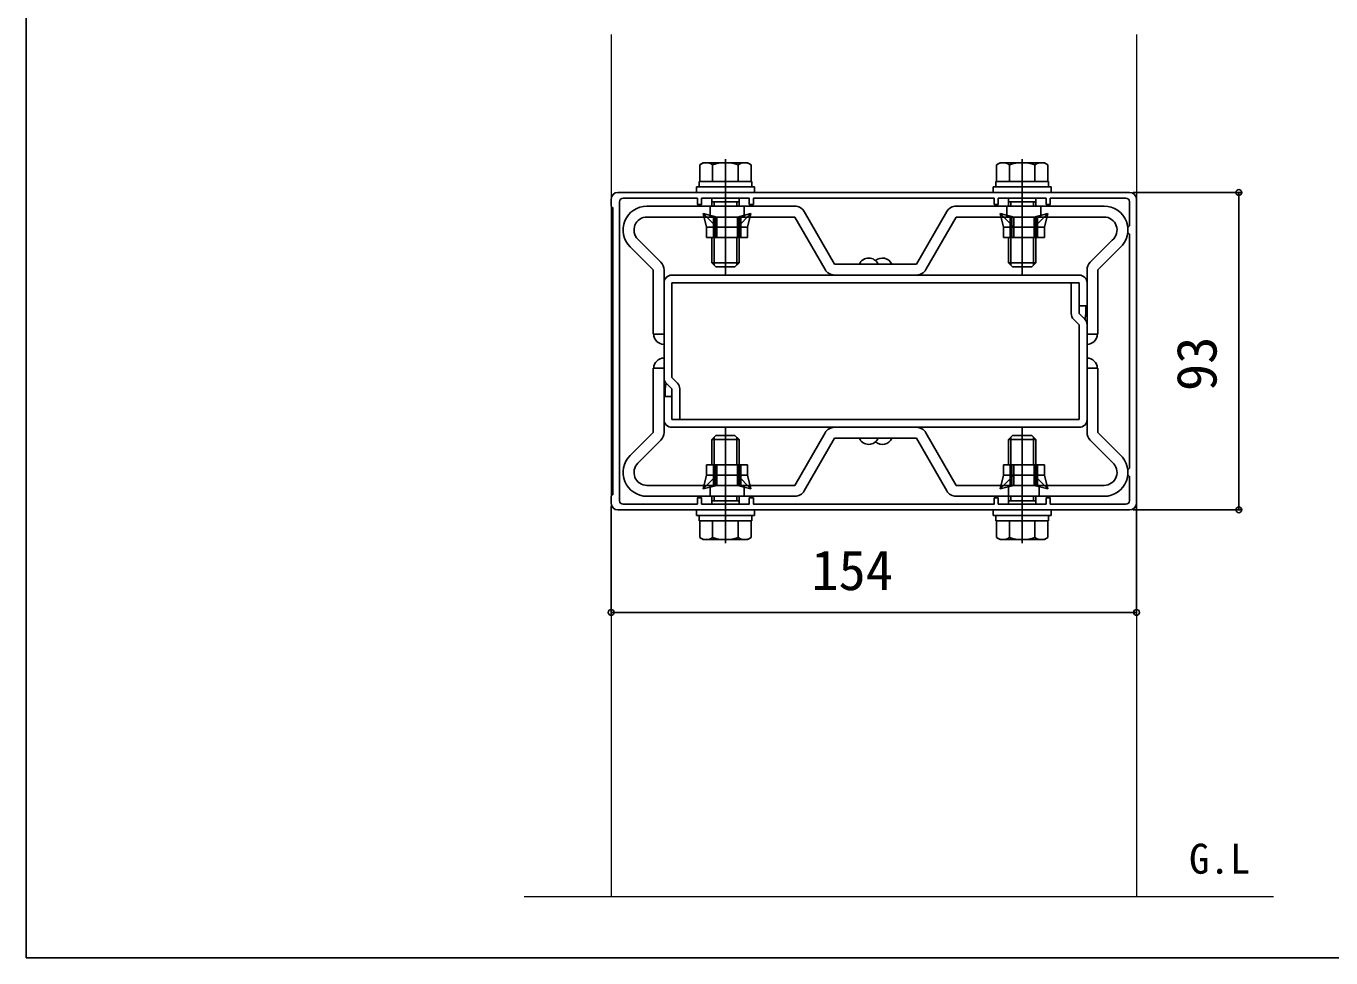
# Model space of a CAD drawing. Units: millimetres, scale not verified. Extents: x -700 to 700, y -1044 to 1038.
# Drawn here: x -700 to -317.5, y -1043.6 to -770.7 of the extents above; entities that cross this region are included whole.
import ezdxf
from ezdxf.enums import TextEntityAlignment as Align

# ---------------------------------------------------------------- set-up
doc = ezdxf.new("R2010")
doc.units = ezdxf.units.MM
doc.header["$LTSCALE"] = 6
for name, color, linetype in [('0-2_USER1', 3, 'Continuous'), ('0-3_YKK_11', 7, 'Continuous'), ('0-6_YKK_13', 4, 'Continuous'), ('0-8_YKK_D', 6, 'Continuous'), ('0-9_YKK_ZWAK', 7, 'Continuous')]:
    doc.layers.add(name, color=color, linetype=linetype)
doc.layers.add('0-5_YKK_12', color=2, linetype='Continuous', lineweight=18)
doc.styles.add('ＭＳ ゴシック', font='')
doc.styles.get('ＭＳ ゴシック').set_extended_font_data('MS Gothic')

msp = doc.modelspace()

# ---------------------------------------------------------------- linework, layer by layer
at = {"layer": '0-3_YKK_11'}
for p, q in [((-525.998, -822.082), (-525.998, -909.682)), ((-376.498, -828.375), (-376.584, -822.068)), ((-376.584, -909.695), (-376.498, -903.389))]:
    msp.add_line(p, q, dxfattribs=at)
for points in [[(-528.498, -821.382), (-528.498, -823.382), (-527.998, -823.882), (-527.998, -865.882), (-527.998, -907.882), (-528.498, -908.382), (-528.498, -910.382)], [(-376.498, -819.382), (-451.498, -819.382), (-526.498, -819.382)], [(-377.584, -821.082), (-399.798, -821.082), (-399.798, -822.882), (-400.998, -822.882), (-400.998, -821.082), (-414.998, -821.082), (-414.998, -822.882), (-416.198, -822.882), (-416.198, -821.082), (-451.498, -821.082), (-486.798, -821.082), (-486.798, -822.882), (-487.998, -822.882), (-487.998, -821.082), (-501.998, -821.082), (-501.998, -822.882), (-503.198, -822.882), (-503.198, -821.082), (-524.998, -821.082)], [(-374.498, -910.382), (-374.498, -865.882), (-374.498, -821.382)], [(-376.498, -903.375), (-376.498, -902.632), (-376.998, -902.132), (-376.998, -900.632), (-376.498, -900.132), (-376.498, -865.882), (-376.498, -831.632), (-376.998, -831.132), (-376.998, -829.632), (-376.498, -829.132), (-376.498, -828.389)], [(-524.998, -910.682), (-503.198, -910.682), (-503.198, -908.882), (-501.998, -908.882), (-501.998, -910.682), (-494.998, -910.682), (-487.998, -910.682), (-487.998, -908.882), (-486.798, -908.882), (-486.798, -910.682), (-451.498, -910.682), (-416.198, -910.682), (-416.198, -908.882), (-414.998, -908.882), (-414.998, -910.682), (-407.998, -910.682), (-400.998, -910.682), (-400.998, -908.882), (-399.798, -908.882), (-399.798, -910.682), (-377.584, -910.682)], [(-526.498, -912.382), (-451.498, -912.382), (-376.498, -912.382)]]:
    msp.add_lwpolyline(points, dxfattribs=at)
for centre, radius, start, end in [((-526.498, -821.382), 2, 90.00001, 179.99999), ((-524.998, -822.082), 1, 90.00001, 179.99999), ((-377.584, -822.082), 1, 0.7848, 90), ((-376.498, -821.382), 2, 0.00001, 89.99999), ((-377.498, -828.389), 1, 0.00079, 0.78562), ((-377.498, -903.375), 1, 359.21438, 359.99921), ((-524.998, -909.682), 1, 180.00001, 269.99999), ((-377.584, -909.682), 1, 270, 359.2152), ((-526.498, -910.382), 2, 180.00001, 269.99999), ((-376.498, -910.382), 2, 270.00001, 359.99999)]:
    msp.add_arc(centre, radius, start, end, dxfattribs=at)
at = {"layer": '0-5_YKK_12'}
for p, q in [((-528.498, -773.155), (-528.498, -1025.629)), ((-374.498, -773.155), (-374.498, -1025.629)), ((-494.998, -819.153), (-494.998, -842.656)), ((-407.998, -819.153), (-407.998, -842.656)), ((-494.998, -912.61), (-494.998, -889.108)), ((-407.998, -912.61), (-407.998, -889.108)), ((-554, -1025.629), (-334.323, -1025.629))]:
    msp.add_line(p, q, dxfattribs=at)
at = {"layer": '0-6_YKK_13'}
for p, q in [((-501.498, -810.682), (-502.503, -811.262)), ((-488.498, -810.682), (-501.498, -810.682)), ((-494.998, -809.602), (-494.998, -843.482)), ((-488.498, -810.682), (-487.492, -811.262)), ((-414.498, -810.682), (-415.503, -811.262)), ((-401.498, -810.682), (-414.498, -810.682)), ((-407.998, -809.602), (-407.998, -843.482)), ((-401.498, -810.682), (-400.492, -811.262)), ((-502.503, -816.182), (-502.503, -811.262)), ((-498.751, -816.182), (-498.751, -811.262)), ((-491.245, -816.182), (-491.245, -811.262)), ((-487.492, -816.182), (-487.492, -811.262)), ((-415.503, -816.182), (-415.503, -811.262)), ((-411.751, -816.182), (-411.751, -811.262)), ((-404.245, -816.182), (-404.245, -811.262)), ((-400.492, -816.182), (-400.492, -811.262)), ((-503.498, -817.782), (-503.498, -819.382)), ((-486.498, -817.782), (-503.498, -817.782)), ((-502.698, -816.182), (-502.698, -817.782)), ((-487.298, -816.182), (-502.698, -816.182)), ((-487.492, -816.182), (-502.503, -816.182)), ((-490.998, -816.182), (-498.998, -816.182)), ((-487.298, -816.182), (-487.298, -817.782)), ((-486.498, -819.382), (-486.498, -817.782)), ((-416.498, -817.782), (-416.498, -819.382)), ((-399.498, -817.782), (-416.498, -817.782)), ((-415.698, -816.182), (-415.698, -817.782)), ((-400.298, -816.182), (-415.698, -816.182)), ((-400.492, -816.182), (-415.503, -816.182)), ((-403.998, -816.182), (-411.998, -816.182)), ((-400.298, -816.182), (-400.298, -817.782)), ((-399.498, -819.382), (-399.498, -817.782)), ((-503.498, -819.382), (-486.498, -819.382)), ((-498.998, -821.082), (-498.998, -823.382)), ((-490.998, -822.082), (-498.998, -822.082)), ((-498.318, -823.382), (-498.318, -822.082)), ((-491.678, -823.382), (-491.678, -822.082)), ((-490.998, -823.382), (-490.998, -821.082)), ((-416.498, -819.382), (-399.498, -819.382)), ((-411.998, -821.082), (-411.998, -823.382)), ((-403.998, -822.082), (-411.998, -822.082)), ((-411.318, -823.382), (-411.318, -822.082)), ((-404.678, -823.382), (-404.678, -822.082)), ((-403.998, -823.382), (-403.998, -821.082)), ((-474.66, -823.382), (-517.998, -823.382)), ((-500.498, -829.582), (-501.498, -825.582)), ((-497.498, -829.582), (-501.498, -825.582)), ((-497.498, -826.582), (-501.498, -825.582)), ((-499.498, -826.582), (-499.498, -823.382)), ((-491.498, -826.582), (-487.498, -825.582)), ((-491.498, -829.582), (-487.498, -825.582)), ((-489.498, -826.582), (-489.498, -823.382)), ((-462.998, -840.382), (-471.889, -824.982)), ((-383.998, -823.382), (-427.335, -823.382)), ((-413.498, -829.582), (-414.498, -825.582)), ((-410.498, -829.582), (-414.498, -825.582)), ((-410.498, -826.582), (-414.498, -825.582)), ((-412.498, -826.582), (-412.498, -823.382)), ((-404.498, -826.582), (-400.498, -825.582)), ((-404.498, -829.582), (-400.498, -825.582)), ((-402.498, -826.582), (-402.498, -823.382)), ((-474.66, -826.582), (-517.998, -826.582)), ((-500.498, -829.582), (-500.498, -832.582)), ((-500.498, -829.582), (-497.498, -829.582)), ((-498.498, -832.582), (-498.498, -826.582)), ((-497.998, -832.582), (-497.998, -826.582)), ((-497.498, -826.582), (-491.498, -826.582)), ((-497.498, -829.582), (-497.498, -826.582)), ((-497.498, -832.582), (-497.498, -829.582)), ((-497.498, -829.582), (-491.498, -829.582)), ((-491.498, -829.582), (-491.498, -826.582)), ((-490.998, -832.582), (-490.998, -826.582)), ((-490.498, -832.582), (-490.498, -826.582)), ((-465.769, -841.982), (-474.66, -826.582)), ((-436.227, -841.982), (-427.335, -826.582)), ((-383.998, -826.582), (-427.335, -826.582)), ((-413.498, -829.582), (-413.498, -832.582)), ((-413.498, -829.582), (-410.498, -829.582)), ((-411.498, -832.582), (-411.498, -826.582)), ((-410.998, -832.582), (-410.998, -826.582)), ((-410.498, -826.582), (-404.498, -826.582)), ((-410.498, -829.582), (-410.498, -826.582)), ((-410.498, -832.582), (-410.498, -829.582)), ((-410.498, -829.582), (-404.498, -829.582)), ((-404.498, -829.582), (-404.498, -826.582)), ((-403.998, -832.582), (-403.998, -826.582)), ((-403.498, -832.582), (-403.498, -826.582)), ((-520.685, -833.069), (-513.935, -839.818)), ((-500.498, -832.582), (-488.498, -832.582)), ((-498.998, -832.582), (-498.998, -839.982)), ((-498.318, -840.662), (-498.318, -832.582)), ((-491.678, -840.662), (-491.678, -832.582)), ((-490.998, -839.982), (-490.998, -832.582)), ((-413.498, -832.582), (-401.498, -832.582)), ((-411.998, -832.582), (-411.998, -839.982)), ((-411.318, -840.662), (-411.318, -832.582)), ((-404.678, -840.662), (-404.678, -832.582)), ((-403.998, -839.982), (-403.998, -832.582)), ((-381.311, -833.069), (-388.061, -839.818)), ((-522.948, -835.331), (-516.198, -842.081)), ((-379.048, -835.331), (-385.798, -842.081)), ((-497.798, -841.182), (-498.998, -839.982)), ((-498.998, -839.982), (-490.998, -839.982)), ((-497.798, -841.182), (-492.198, -841.182)), ((-492.198, -841.182), (-490.998, -839.982)), ((-410.798, -841.182), (-411.998, -839.982)), ((-411.998, -839.982), (-403.998, -839.982)), ((-410.798, -841.182), (-405.198, -841.182)), ((-405.198, -841.182), (-403.998, -839.982)), ((-516.198, -860.882), (-516.198, -842.081)), ((-512.998, -860.882), (-512.998, -842.081)), ((-391.298, -843.582), (-510.698, -843.582)), ((-462.998, -843.582), (-438.998, -843.582)), ((-388.998, -860.882), (-388.998, -842.081)), ((-385.798, -860.882), (-385.798, -842.081)), ((-512.998, -845.882), (-512.998, -873.629)), ((-510.698, -845.882), (-510.698, -873.629)), ((-391.298, -845.882), (-510.698, -845.882)), ((-393.598, -845.882), (-393.598, -854.882)), ((-391.298, -854.882), (-391.298, -845.882)), ((-388.998, -852.582), (-388.998, -845.882)), ((-391.298, -852.582), (-388.998, -852.582)), ((-392.924, -856.508), (-391.298, -858.134)), ((-391.298, -854.882), (-389.672, -856.508)), ((-391.298, -885.882), (-391.298, -858.134)), ((-388.998, -885.882), (-388.998, -858.134)), ((-512.998, -860.882), (-516.198, -860.882)), ((-388.998, -860.882), (-385.798, -860.882)), ((-516.198, -870.882), (-516.198, -889.682)), ((-512.998, -870.882), (-516.198, -870.882)), ((-512.998, -870.882), (-512.998, -889.682)), ((-388.998, -870.882), (-388.998, -889.682)), ((-388.998, -870.882), (-385.798, -870.882)), ((-385.798, -870.882), (-385.798, -889.682)), ((-510.698, -876.882), (-512.324, -875.255)), ((-509.072, -875.255), (-510.698, -873.629)), ((-512.998, -879.182), (-512.998, -885.882)), ((-510.698, -879.182), (-512.998, -879.182)), ((-510.698, -876.882), (-510.698, -885.882)), ((-508.398, -885.882), (-508.398, -876.882)), ((-510.698, -885.882), (-391.298, -885.882)), ((-522.948, -896.432), (-516.198, -889.682)), ((-510.698, -888.182), (-391.298, -888.182)), ((-497.798, -890.582), (-498.998, -891.782)), ((-498.318, -891.102), (-498.318, -899.182)), ((-497.798, -890.582), (-492.198, -890.582)), ((-494.998, -922.161), (-494.998, -888.281)), ((-492.198, -890.582), (-490.998, -891.782)), ((-491.678, -891.102), (-491.678, -899.182)), ((-465.769, -889.782), (-474.66, -905.182)), ((-462.998, -888.182), (-438.998, -888.182)), ((-436.227, -889.782), (-427.335, -905.182)), ((-410.798, -890.582), (-411.998, -891.782)), ((-411.318, -891.102), (-411.318, -899.182)), ((-410.798, -890.582), (-405.198, -890.582)), ((-407.998, -922.161), (-407.998, -888.281)), ((-405.198, -890.582), (-403.998, -891.782)), ((-404.678, -891.102), (-404.678, -899.182)), ((-379.048, -896.432), (-385.798, -889.682)), ((-520.685, -898.695), (-513.935, -891.945)), ((-498.998, -899.182), (-498.998, -891.782)), ((-498.998, -891.782), (-490.998, -891.782)), ((-490.998, -891.782), (-490.998, -899.182)), ((-462.998, -891.382), (-471.889, -906.782)), ((-411.998, -899.182), (-411.998, -891.782)), ((-411.998, -891.782), (-403.998, -891.782)), ((-403.998, -891.782), (-403.998, -899.182)), ((-381.311, -898.695), (-388.061, -891.945)), ((-500.498, -902.182), (-501.498, -906.182)), ((-497.498, -902.182), (-501.498, -906.182)), ((-500.498, -899.182), (-488.498, -899.182)), ((-500.498, -902.182), (-500.498, -899.182)), ((-500.498, -902.182), (-497.498, -902.182)), ((-498.498, -899.182), (-498.498, -905.182)), ((-497.998, -899.182), (-497.998, -905.182)), ((-497.498, -899.182), (-497.498, -902.182)), ((-497.498, -902.182), (-491.498, -902.182)), ((-497.498, -902.182), (-497.498, -905.182)), ((-491.498, -902.182), (-487.498, -906.182)), ((-491.498, -902.182), (-491.498, -905.182)), ((-490.998, -899.182), (-490.998, -905.182)), ((-490.498, -899.182), (-490.498, -905.182)), ((-413.498, -902.182), (-414.498, -906.182)), ((-410.498, -902.182), (-414.498, -906.182)), ((-413.498, -899.182), (-401.498, -899.182)), ((-413.498, -902.182), (-413.498, -899.182)), ((-413.498, -902.182), (-410.498, -902.182)), ((-411.498, -899.182), (-411.498, -905.182)), ((-410.998, -899.182), (-410.998, -905.182)), ((-410.498, -899.182), (-410.498, -902.182)), ((-410.498, -902.182), (-404.498, -902.182)), ((-410.498, -902.182), (-410.498, -905.182)), ((-404.498, -902.182), (-400.498, -906.182)), ((-404.498, -902.182), (-404.498, -905.182)), ((-403.998, -899.182), (-403.998, -905.182)), ((-403.498, -899.182), (-403.498, -905.182)), ((-474.66, -905.182), (-517.998, -905.182)), ((-497.498, -905.182), (-501.498, -906.182)), ((-499.498, -905.182), (-499.498, -908.382)), ((-497.498, -905.182), (-491.498, -905.182)), ((-491.498, -905.182), (-487.498, -906.182)), ((-489.498, -905.182), (-489.498, -908.382)), ((-383.998, -905.182), (-427.335, -905.182)), ((-410.498, -905.182), (-414.498, -906.182)), ((-411.998, -905.182), (-411.998, -908.382)), ((-410.498, -905.182), (-404.498, -905.182)), ((-404.498, -905.182), (-400.498, -906.182)), ((-402.998, -905.182), (-402.998, -908.382)), ((-474.66, -908.382), (-517.998, -908.382)), ((-498.998, -910.682), (-498.998, -908.382)), ((-490.998, -909.682), (-498.998, -909.682)), ((-498.318, -908.382), (-498.318, -909.682)), ((-491.678, -908.382), (-491.678, -909.682)), ((-490.998, -908.382), (-490.998, -910.682)), ((-383.998, -908.382), (-427.335, -908.382)), ((-411.998, -910.682), (-411.998, -908.382)), ((-403.998, -909.682), (-411.998, -909.682)), ((-411.318, -908.382), (-411.318, -909.682)), ((-404.678, -908.382), (-404.678, -909.682)), ((-403.998, -908.382), (-403.998, -910.682)), ((-503.498, -913.982), (-503.498, -912.382)), ((-503.498, -912.382), (-486.498, -912.382)), ((-486.498, -913.982), (-503.498, -913.982)), ((-502.698, -915.582), (-502.698, -913.982)), ((-487.298, -915.582), (-487.298, -913.982)), ((-486.498, -912.382), (-486.498, -913.982)), ((-416.498, -913.982), (-416.498, -912.382)), ((-416.498, -912.382), (-399.498, -912.382)), ((-399.498, -913.982), (-416.498, -913.982)), ((-415.698, -915.582), (-415.698, -913.982)), ((-400.298, -915.582), (-400.298, -913.982)), ((-399.498, -912.382), (-399.498, -913.982)), ((-487.298, -915.582), (-502.698, -915.582)), ((-487.492, -915.582), (-502.503, -915.582)), ((-502.503, -915.582), (-502.503, -920.501)), ((-490.998, -915.582), (-498.998, -915.582)), ((-498.751, -915.582), (-498.751, -920.501)), ((-491.245, -915.582), (-491.245, -920.501)), ((-487.492, -915.582), (-487.492, -920.501)), ((-400.298, -915.582), (-415.698, -915.582)), ((-400.492, -915.582), (-415.503, -915.582)), ((-415.503, -915.582), (-415.503, -920.501)), ((-403.998, -915.582), (-411.998, -915.582)), ((-411.751, -915.582), (-411.751, -920.501)), ((-404.245, -915.582), (-404.245, -920.501)), ((-400.492, -915.582), (-400.492, -920.501)), ((-501.498, -921.082), (-502.503, -920.501)), ((-488.498, -921.082), (-501.498, -921.082)), ((-488.498, -921.082), (-487.492, -920.501)), ((-414.498, -921.082), (-415.503, -920.501)), ((-401.498, -921.082), (-414.498, -921.082)), ((-401.498, -921.082), (-400.492, -920.501))]:
    msp.add_line(p, q, dxfattribs=at)
for points in [[(-488.498, -832.582), (-488.498, -829.582), (-487.498, -825.582)], [(-462.998, -840.382), (-438.998, -840.382), (-430.107, -824.982)], [(-401.498, -832.582), (-401.498, -829.582), (-400.498, -825.582)], [(-491.498, -832.582), (-491.498, -829.582), (-488.498, -829.582)], [(-404.498, -832.582), (-404.498, -829.582), (-401.498, -829.582)], [(-462.998, -891.382), (-438.998, -891.382), (-430.107, -906.782)], [(-491.498, -899.182), (-491.498, -902.182), (-488.498, -902.182)], [(-488.498, -899.182), (-488.498, -902.182), (-487.498, -906.182)], [(-404.498, -899.182), (-404.498, -902.182), (-401.498, -902.182)], [(-401.498, -899.182), (-401.498, -902.182), (-400.498, -906.182)]]:
    msp.add_lwpolyline(points, dxfattribs=at)
for centre, radius, start, end in [((-500.627, -814.004), 3.323, 55.61575, 124.38425), ((-494.998, -823.101), 12.419, 72.41205, 107.58795), ((-489.369, -814.004), 3.323, 55.61575, 124.38425), ((-413.627, -814.004), 3.323, 55.61575, 124.38425), ((-407.998, -823.101), 12.419, 72.41205, 107.58795), ((-402.369, -814.004), 3.323, 55.61575, 124.38425), ((-517.998, -830.382), 7, 90, 225), ((-474.66, -826.582), 3.2, 30, 90), ((-427.335, -826.582), 3.2, 90, 150), ((-383.998, -830.382), 7, 311.73157, 90), ((-517.998, -830.382), 3.8, 90, 225), ((-383.998, -830.382), 3.8, 308.97135, 90), ((-516.198, -842.081), 3.2, 0, 45), ((-452.998, -841.582), 3, 23.57818, 156.42182), ((-448.998, -841.582), 3, 23.57818, 131.81031), ((-385.798, -842.081), 3.2, 135, 180), ((-510.698, -845.882), 2.3, 90, 180), ((-462.998, -840.382), 3.2, 210, 270), ((-438.998, -840.382), 3.2, 270, 330), ((-391.298, -845.882), 2.3, 0, 90), ((-391.298, -854.882), 2.3, 180, 225), ((-391.298, -858.134), 2.3, 0, 45), ((-512.998, -860.882), 3, 180, 270), ((-388.998, -860.882), 3, 270, 0), ((-512.998, -870.882), 3, 90, 180), ((-388.998, -870.882), 3, 0, 90), ((-510.698, -873.629), 2.3, 180, 225), ((-510.698, -876.882), 2.3, 0, 45), ((-510.698, -885.882), 2.3, 180, 270), ((-391.298, -885.882), 2.3, 270, 0), ((-516.198, -889.682), 3.2, 315, 0), ((-462.998, -891.382), 3.2, 90, 150), ((-438.998, -891.382), 3.2, 30, 90), ((-385.798, -889.682), 3.2, 180, 225), ((-452.998, -890.182), 3, 203.57818, 336.42182), ((-448.998, -890.182), 3, 228.18969, 336.42182), ((-517.998, -901.382), 7, 135, 270), ((-517.998, -901.382), 3.8, 135, 270), ((-383.998, -901.382), 7, 270, 48.26843), ((-383.998, -901.382), 3.8, 270, 51.02865), ((-474.66, -905.182), 3.2, 270, 330), ((-427.335, -905.182), 3.2, 210, 270), ((-500.627, -917.759), 3.323, 235.61575, 304.38425), ((-494.998, -908.662), 12.419, 252.41205, 287.58795), ((-489.369, -917.759), 3.323, 235.61575, 304.38425), ((-413.627, -917.759), 3.323, 235.61575, 304.38425), ((-407.998, -908.662), 12.419, 252.41205, 287.58795), ((-402.369, -917.759), 3.323, 235.61575, 304.38425)]:
    msp.add_arc(centre, radius, start, end, dxfattribs=at)
for centre, major_axis in [((-391.298, -852.582), (-0.011, -7.658)), ((-510.698, -879.182), (0.011, 7.658))]:
    msp.add_ellipse(centre, major_axis=major_axis, ratio=0.261149, start_param=1.0216383, end_param=1.5711834, dxfattribs=at)
at = {"layer": '0-8_YKK_D'}
for p, q in [((-375.498, -819.382), (-343.498, -819.382)), ((-344.498, -912.382), (-344.498, -819.382)), ((-528.498, -911.382), (-528.498, -943.382)), ((-375.498, -912.382), (-343.498, -912.382)), ((-374.498, -911.382), (-374.498, -943.382)), ((-528.498, -942.382), (-374.498, -942.382))]:
    msp.add_line(p, q, dxfattribs=at)
for centre in [(-344.498, -819.382), (-344.498, -912.382), (-528.498, -942.382), (-374.498, -942.382)]:
    msp.add_circle(centre, 0.85, dxfattribs=at)
at = {"layer": '0-9_YKK_ZWAK'}
msp.add_line((-700, 996.4), (-700, -1043.6), dxfattribs=at)
msp.add_lwpolyline([(-700, -1043.6), (700, -1043.6), (700, 996.4)], dxfattribs=at)

# ---------------------------------------------------------------- texts
at = {"layer": '0-2_USER1', "style": 'ＭＳ ゴシック'}
msp.add_text('G.L', height=8.798, dxfattribs=at).set_placement((-359.091, -1021.581), align=Align.BOTTOM_LEFT)
at = {"layer": '0-8_YKK_D', "style": 'ＭＳ ゴシック'}
msp.add_text('93', height=11.73, rotation=90, dxfattribs=at).set_placement((-347.498, -877.564), align=Align.BOTTOM_LEFT)
msp.add_text('154', height=11.73, dxfattribs=at).set_placement((-469.816, -939.382), align=Align.BOTTOM_LEFT)

doc.saveas('drawing.dxf')
